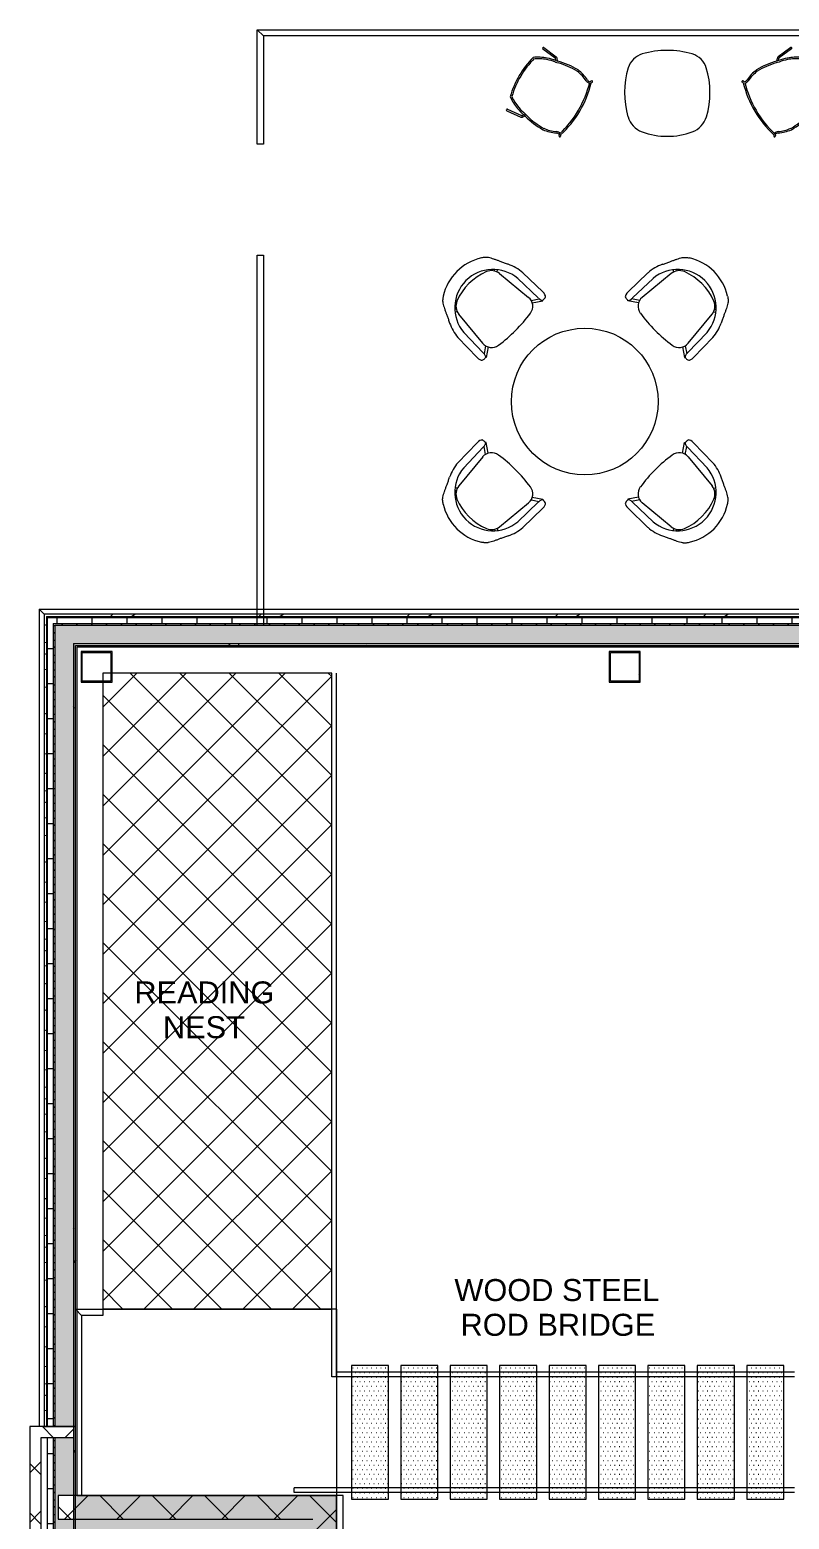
# Model space of a CAD drawing. Header units: inches. Extents: x -445 to 366, y -514 to 778.
# Drawn here: x -394.1 to -148.2, y 296 to 778.2 of the extents above; entities that cross this region are included whole.
import ezdxf

# ---------------------------------------------------------------- set-up
doc = ezdxf.new("R2010")
doc.units = ezdxf.units.IN
doc.header["$MEASUREMENT"] = 0
for name, color, linetype, lineweight in [('A-DETL', 90, 'Continuous', 9), ('A-DETL-GENF', 92, 'Continuous', 9), ('A-FLOR', 192, 'Continuous', 9), ('A-FLOR-HRAL', 11, 'Continuous', 9), ('A-WALL', 113, 'Continuous', 9), ('A-WALL-PATT', 111, 'Continuous', 13), ('G-ANNO-TEXT', 231, 'Continuous', 9), ('I-FURN', 30, 'Continuous', 13), ('I-WALL', 2, 'Continuous', 9), ('S-COLS', 52, 'Continuous', 9)]:
    doc.layers.add(name, color=color, linetype=linetype, lineweight=lineweight)
doc.styles.add('Arial', font='arial.ttf', dxfattribs={"height": 7.125})
pattern_1 = [(45, (0, 0), (-8.48528, 8.48528), []), (135, (0, 0), (-8.48528, -8.48528), [])]
pattern_2 = [(0, (0, 0), (30.72, 7.68), [1.267, -21.773, 1.267, -21.773, -122.88]), (0, (0, 0), (30.72, 7.68), [-46.08, 1.267, -44.813, 1.267, -21.773, -53.76]), (0, (0, 0), (30.72, 7.68), [-115.2, 1.267, -14.093, 1.267, -37.133]), (120, (11.52, 3.84), (-22.011075, 22.7643), [1.267, -21.773, 1.267, -21.773, -122.88]), (120, (11.52, 3.84), (-22.011075, 22.7643), [-46.08, 1.267, -44.813, 1.267, -21.773, -53.76]), (120, (11.52, 3.84), (-22.011075, 22.7643), [-115.2, 1.267, -14.093, 1.267, -37.133]), (240, (15.36, 19.2), (-8.708925, -30.4443), [1.267, -21.773, 1.267, -21.773, -122.88]), (240, (15.36, 19.2), (-8.708925, -30.4443), [-46.08, 1.267, -44.813, 1.267, -21.773, -53.76]), (240, (15.36, 19.2), (-8.708925, -30.4443), [-115.2, 1.267, -14.093, 1.267, -37.133])]
pattern_3 = [(45, (0, 0), (-8.01223, 8.01223), []), (135, (0, 0), (-8.01223, -8.01223), [])]
pattern_4 = [(0, (0, 0), (0, 11.331), []), (90, (0, 0), (-11.331, 7e-16), [])]
pattern_5 = [(0, (0, 0), (0, 4.798), []), (315, (0, 0), (4.798427, 0), [6.786, -6.786]), (45, (0, 0), (4.798427, 0), [6.786, -6.786])]
pattern_6 = [(355.236, (0, 8.16), (-527.999373, 48.00309), [5.78, -572.217]), (11.31, (5.76, 7.68), (191.9998, 48.00063), [7.343, -237.41]), (45, (12.96, 9.12), (0, 47.9998), [5.431, -62.452]), (46.848, (16.8, 12.96), (671.995349, 720.0054016), [10.527, -1042.195]), (12.995, (24, 20.64), (-431.999892, -96.002758), [6.404, -633.996]), (0, (30.24, 22.08), (48, 48), [12, -36]), (350.538, (42.24, 22.08), (-240.0006, 47.99855), [5.839, -286.133]), (354.289, (0, 21.12), (-431.999433, 48.002866), [4.824, -477.57]), (0, (4.8, 20.64), (48, 48), [7.2, -40.8]), (28.301, (12, 20.64), (527.998327, 288.002045), [7.087, -701.624]), (52.125, (18.24, 24), (-192.000085, -239.999768), [10.946, -536.339]), (39.289, (24.96, 32.64), (288.00205, 239.997892), [6.822, -675.386]), (6.34, (30.24, 36.96), (384.00006, 47.998992), [8.693, -425.965]), (348.111, (38.88, 37.92), (-671.999201, 144.003895), [9.32, -922.671]), (353.29, (0, 36), (431.999403, -48.001368), [8.216, -813.411]), (3.367, (8.16, 35.04), (767.999153, 48.00755), [8.174, -809.237]), (33.69, (16.32, 35.52), (-95.9998, -47.99948), [8.653, -164.413]), (47.49, (23.52, 40.32), (479.995457, 528.003851), [7.814, -773.57]), (14.931, (28.8, 46.08), (528.000582, 143.996081), [7.452, -737.709]), (0, (36, 48), (48, 48), [5.76, -42.24]), (347.005, (41.76, 48), (431.999892, -96.002758), [6.404, -633.996]), (0, (14.88, 0), (48, 48), [0.127, -47.873]), (223.152, (21.6, 7.2), (720.0054016, 671.995349), [10.527, -1042.195]), (206.565, (13.92, 48), (-48.0004, -47.99984), [4.293, -103.038]), (188.13, (10.08, 46.08), (-288.000435, -47.99931), [6.788, -332.623]), (156.801, (3.36, 45.12), (-239.999374, 96.001424), [3.656, -361.902]), (26.565, (21.6, 7.2), (48.0004, 47.99984), [5.367, -101.965]), (6.71, (26.4, 9.6), (-431.999403, -48.001368), [8.216, -813.411]), (349.875, (34.56, 10.56), (815.9994894, -144.004316), [13.653, -1351.608]), (349.695, (0, 2.88), (287.999792, -48.001012), [5.367, -531.29]), (15.524, (5.28, 1.92), (-528.000011, -143.999298), [8.967, -887.747]), (42.879, (13.92, 4.32), (-623.9987555, -576.0013875), [9.17, -907.868]), (34.695, (20.64, 10.56), (480.000939, 335.999), [7.589, -751.357]), (9.462, (26.88, 14.88), (240.0006, 47.99855), [8.759, -283.213]), (353.418, (35.52, 16.32), (-816.000297, 96.0008476), [12.563, -1243.717]), (351.87, (0, 14.88), (-288.000435, 47.99931), [6.788, -332.623]), (11.31, (6.72, 13.92), (191.9998, 48.00063), [7.343, -237.41]), (42.51, (13.92, 15.36), (-528.003851, -479.995457), [7.814, -773.57]), (45, (19.68, 20.64), (0, 47.9998), [8.825, -59.058]), (17.354, (25.92, 26.88), (-623.99966, -192.000061), [8.046, -796.58]), (356.633, (33.6, 29.28), (-767.999153, 48.00755), [8.174, -809.237]), (342.897, (41.76, 28.8), (479.999036, -144.002215), [6.529, -646.342]), (351.254, (0, 26.88), (336.00044, -47.999472), [6.313, -625.028]), (14.931, (6.24, 25.92), (528.000582, 143.996081), [7.452, -737.709]), (32.005, (13.44, 27.84), (-240.000595, -143.998153), [9.057, -443.774]), (49.899, (21.12, 32.64), (-528.000527, -623.9992104), [11.923, -1180.373]), (15.945, (28.8, 41.76), (-192.000043, -47.99891), [6.989, -342.456]), (353.991, (35.52, 43.68), (480.00047, -48.000436), [9.17, -907.868]), (336.801, (44.64, 42.72), (239.999374, -96.001424), [3.656, -361.902]), (350.538, (0, 41.28), (-240.0006, 47.99855), [5.839, -286.133]), (10.008, (5.76, 40.32), (527.999781, 96.000595), [8.286, -820.322]), (37.405, (13.92, 41.76), (624.002653, 479.995995), [10.272, -1016.972]), (29.055, (22.08, 0), (335.998506, 192.002032), [4.942, -489.248]), (10.784, (26.4, 2.4), (-768.000524, -143.996316), [10.261, -1015.861]), (352.875, (36.48, 4.32), (-335.99994, 48.00023), [11.61, -375.379])]
pattern_7 = [(0, (0, 0), (0.75, 1.5), [0.127, -1.373])]

# ---------------------------------------------------------------- blocks, each defined once
blk = doc.blocks.new('HSS-Hollow Structural Section-Column - HSS10X10X3_8-1292710-Test Fit - Mezzanine Plan')
at = {"layer": 'S-COLS'}
h = blk.add_hatch(dxfattribs=at)
h.set_pattern_fill('FP_9', color=256, style=0, pattern_type=2)
h.set_pattern_definition([(135, (571.956, 372.487), (-9.50352, -9.50352), []), (135, (557.556, 372.487), (-9.50352, -9.50352), [])])
h.paths.add_polyline_path([(5, 2), (4.65, 2), (4.65, -4.65), (-4.65, -4.65), (-4.65, 4.65), (2.04, 4.65), (2.04, 5), (-5, 5), (-5, -5), (5, -5), (5, -0.51)], flags=0)
for p, q in [((2.04, 5), (-5, 5)), ((-5, 5), (-5, -5)), ((5, 5), (2.04, 5)), ((5, 2), (5, 5)), ((-4.65, -4.65), (-4.65, 4.65)), ((-4.65, 4.65), (2.04, 4.65)), ((2.04, 4.65), (4.65, 4.65)), ((4.65, 4.65), (4.65, 2)), ((4.65, 2), (4.65, -4.65)), ((5, -5), (5, 2)), ((4.65, -4.65), (-4.65, -4.65)), ((-5, -5), (5, -5))]:
    blk.add_line(p, q, dxfattribs=at)
blk = doc.blocks.new('HSS-Hollow Structural Section-Column - HSS10X10X3_8-V16-Test Fit - Mezzanine Plan')
at = {"layer": 'S-COLS'}
h = blk.add_hatch(dxfattribs=at)
h.set_pattern_fill('FP_23', color=256, style=0, pattern_type=2)
h.set_pattern_definition([(135, (571.956, 201.487), (-9.50352, -9.50352), []), (135, (557.556, 201.487), (-9.50352, -9.50352), [])])
h.paths.add_polyline_path([(5, 5), (-5, 5), (-5, -5), (5, -5), (5, 4.651)], flags=0)
h.paths.add_polyline_path([(4.651, -4.651), (-4.651, -4.651), (-4.651, 4.651), (4.651, 4.651)], flags=0)
for p, q in [((5, 5), (-5, 5)), ((-5, 5), (-5, -5)), ((5, -5), (5, 5)), ((-4.651, -4.651), (-4.651, 4.651)), ((-4.651, 4.651), (4.651, 4.651)), ((4.651, 4.651), (4.651, -4.651)), ((4.651, -4.651), (-4.651, -4.651)), ((-5, -5), (5, -5))]:
    blk.add_line(p, q, dxfattribs=at)
blk = doc.blocks.new('Hecht_PAD_AA-Arch_detached_rvt-1-Test Fit - Mezzanine Plan')
at = {"layer": 'A-WALL-PATT'}
h = blk.add_hatch(dxfattribs=at)
h.set_pattern_fill('FP_30', color=256, style=0, pattern_type=2)
h.set_pattern_definition(pattern_6)
h.paths.add_polyline_path([(-389.49, 325.96), (-388.74, 325.96), (-388.74, 588.96), (-389.49, 588.96), (-389.49, 520.23)], flags=0)
h = blk.add_hatch(dxfattribs=at)
h.set_pattern_fill('FP_30', color=256, style=0, pattern_type=2)
h.set_pattern_definition(pattern_6)
h.paths.add_polyline_path([(-373, 588.21), (-138.49, 588.21), (-138.49, 588.96), (-388.74, 588.96), (-388.74, 588.21), (-379.36, 588.21)], flags=0)
h = blk.add_hatch(dxfattribs=at)
h.set_pattern_fill('FP_2', color=256, style=0, pattern_type=2)
h.set_pattern_definition(pattern_4)
h.paths.add_polyline_path([(-388.11, 325.96), (-386.49, 325.96), (-386.49, 587.96), (-388.49, 587.96), (-388.49, 325.96)], flags=0)
h = blk.add_hatch(dxfattribs=at)
h.set_pattern_fill('FP_2', color=256, style=0, pattern_type=2)
h.set_pattern_definition(pattern_4)
h.paths.add_polyline_path([(-154.94, 585.96), (-138.49, 585.96), (-138.49, 587.96), (-386.49, 587.96), (-386.49, 585.96), (-191.29, 585.96)], flags=0)
h = blk.add_hatch(dxfattribs=at)
h.set_pattern_fill('FP_3', color=256, style=0, pattern_type=2)
h.set_pattern_definition(pattern_5)
h.paths.add_polyline_path([(-386.49, 325.96), (-385.99, 325.96), (-385.99, 585.96), (-386.49, 585.96), (-386.49, 520.23)], flags=0)
h = blk.add_hatch(dxfattribs=at)
h.set_pattern_fill('FP_3', color=256, style=0, pattern_type=2)
h.set_pattern_definition(pattern_5)
h.paths.add_polyline_path([(-379.36, 585.46), (-138.49, 585.46), (-138.49, 585.96), (-385.99, 585.96), (-385.99, 585.46), (-379.99, 585.46)], flags=0)
for points in [[(-385.99, 325.96), (-379.99, 325.96), (-379.99, 585.46), (-385.99, 585.46), (-385.99, 520.23)], [(-263.97, 579.46), (-138.49, 579.46), (-138.49, 585.46), (-379.99, 585.46), (-379.99, 579.46), (-300.31, 579.46)]]:
    blk.add_hatch(color=256, dxfattribs=at).paths.add_polyline_path(points, flags=0)
h = blk.add_hatch(dxfattribs=at)
h.set_pattern_fill('FP_1', color=256, style=0, pattern_type=2)
h.set_pattern_definition(pattern_2)
h.paths.add_polyline_path([(-379.99, 325.96), (-379.36, 325.96), (-379.36, 579.46), (-379.99, 579.46), (-379.99, 520.23)], flags=0)
h = blk.add_hatch(dxfattribs=at)
h.set_pattern_fill('FP_1', color=256, style=0, pattern_type=2)
h.set_pattern_definition(pattern_2)
h.paths.add_polyline_path([(-379.36, 578.83), (-138.49, 578.83), (-138.49, 579.46), (-379.36, 579.46)], flags=0)
h = blk.add_hatch(dxfattribs=at)
h.set_pattern_fill('FP_4', color=256, style=0, pattern_type=2)
h.set_pattern_definition(pattern_3)
h.paths.add_polyline_path([(-394.11, -93.92), (-390.49, -93.92), (-390.49, -1.67), (-394.11, -1.67), (-394.11, -15.07)], flags=0)
h.paths.add_polyline_path([(-391.17, 257.58), (-390.49, 257.58), (-390.49, 322.33), (-379.99, 322.33), (-379.99, 325.96), (-394.11, 325.96), (-394.11, 257.58)], flags=0)
h = blk.add_hatch(dxfattribs=at)
h.set_pattern_fill('FP_1', color=256, style=0, pattern_type=2)
h.set_pattern_definition(pattern_2)
h.paths.add_polyline_path([(-379.99, -93.92), (-379.36, -93.92), (-379.36, -12.79), (-379.99, -12.79), (-379.99, -30.04)], flags=0)
h.paths.add_polyline_path([(-379.36, 268.71), (-379.36, 295.96), (-379.99, 295.96), (-379.99, 268.71)], flags=0)
h.paths.add_polyline_path([(-379.99, 303.58), (-379.36, 303.58), (-379.36, 325.96), (-379.99, 325.96), (-379.99, 306.11)], flags=0)
h = blk.add_hatch(dxfattribs=at)
h.set_pattern_fill('FP_2', color=256, style=0, pattern_type=2)
h.set_pattern_definition(pattern_4)
h.paths.add_polyline_path([(-388.49, -93.92), (-386.49, -93.92), (-386.53, -5.67), (-388.49, -5.67), (-388.49, -15.07)], flags=0)
h.paths.add_polyline_path([(-386.49, 261.58), (-386.49, 322.33), (-388.49, 322.33), (-388.49, 261.58), (-387.86, 261.58)], flags=0)
h = blk.add_hatch(dxfattribs=at)
h.set_pattern_fill('FP_3', color=256, style=0, pattern_type=2)
h.set_pattern_definition(pattern_5)
h.paths.add_polyline_path([(-386.49, -93.92), (-385.99, -93.92), (-385.99, -6.17), (-386.49, -6.17), (-386.49, -15.07)], flags=0)
h.paths.add_polyline_path([(-385.99, 262.08), (-385.99, 322.33), (-386.49, 322.33), (-386.49, 262.08)], flags=0)
h = blk.add_hatch(color=256, dxfattribs=at)
h.paths.add_polyline_path([(-385.99, -93.92), (-379.99, -93.92), (-379.99, -12.17), (-385.99, -12.17), (-385.99, -15.07)], flags=0)
h.paths.add_polyline_path([(-385.98, 268.08), (-379.99, 268.08), (-379.99, 295.96), (-384.92, 295.96), (-384.92, 303.58), (-379.99, 303.58), (-379.99, 322.33), (-385.99, 322.33), (-385.99, 268.08)], flags=0)
h = blk.add_hatch(dxfattribs=at)
h.set_pattern_fill('FP_19', color=256, style=0, pattern_type=2)
h.set_pattern_definition(pattern_1)
h.paths.add_polyline_path([(-373, 295.96), (-302.49, 295.96), (-302.49, 303.58), (-384.92, 303.58), (-384.92, 295.96), (-376.69, 295.96)], flags=0)
h = blk.add_hatch(dxfattribs=at)
h.set_pattern_fill('FP_19', color=256, style=0, pattern_type=2)
h.set_pattern_definition(pattern_1)
h.paths.add_polyline_path([(-300.31, 169.96), (-294.86, 169.96), (-294.86, 303.58), (-302.49, 303.58), (-302.49, 169.96)], flags=0)
at = {"layer": 'A-WALL'}
for p, q in [((-391.11, 590.58), (-389.49, 588.96)), ((-389.49, 588.96), (-391.11, 590.58)), ((-391.11, 590.58), (-391.11, 325.96)), ((-391.11, 590.58), (-138.49, 590.58)), ((-388.74, 588.96), (-389.49, 588.96)), ((-389.49, 588.96), (-389.49, 325.96)), ((-379.36, 588.96), (-388.74, 588.96)), ((-138.49, 588.96), (-379.36, 588.96)), ((-388.74, 588.21), (-388.74, 325.96)), ((-388.74, 588.21), (-388.49, 588.21)), ((-388.49, 588.21), (-379.36, 588.21)), ((-388.49, 587.96), (-388.49, 325.96)), ((-388.49, 587.96), (-386.49, 587.96)), ((-386.49, 587.96), (-379.36, 587.96)), ((-386.49, 585.96), (-386.49, 325.96)), ((-386.49, 585.96), (-385.99, 585.96)), ((-385.99, 585.96), (-379.36, 585.96)), ((-385.99, 585.46), (-385.99, 325.96)), ((-385.99, 585.46), (-379.99, 585.46)), ((-379.99, 585.46), (-379.36, 585.46)), ((-379.36, 588.21), (-138.49, 588.21)), ((-379.36, 587.96), (-138.49, 587.96)), ((-379.36, 585.96), (-138.49, 585.96)), ((-379.36, 585.46), (-138.49, 585.46)), ((-379.99, 579.46), (-379.99, 325.96)), ((-379.99, 579.46), (-379.36, 579.46)), ((-379.36, 579.46), (-138.49, 579.46)), ((-379.36, 325.96), (-379.36, 578.83)), ((-379.36, 578.83), (-138.49, 578.83)), ((-390.49, 325.96), (-394.11, 325.96)), ((-394.11, 325.96), (-394.11, 268.71)), ((-379.99, 325.96), (-390.49, 325.96)), ((-389.49, 325.96), (-379.36, 325.96)), ((-379.36, 325.96), (-379.99, 325.96)), ((-379.99, 325.96), (-379.99, 322.33)), ((-379.99, 325.96), (-379.99, 322.33)), ((-379.36, 268.71), (-379.36, 325.96)), ((-379.99, 322.33), (-390.49, 322.33)), ((-390.49, 322.33), (-390.49, 268.71)), ((-388.49, 322.33), (-388.49, 268.71)), ((-386.49, 322.33), (-386.49, 268.71)), ((-385.99, 322.33), (-385.99, 268.71)), ((-379.99, 322.33), (-379.99, 268.71))]:
    blk.add_line(p, q, dxfattribs=at)
at = {"layer": 'I-WALL'}
for p, q in [((-302.49, 303.58), (-384.92, 303.58)), ((-384.92, 303.58), (-384.92, 295.96)), ((-294.86, 303.58), (-302.49, 303.58)), ((-294.86, 169.96), (-294.86, 303.58)), ((-384.92, 295.96), (-302.49, 295.96))]:
    blk.add_line(p, q, dxfattribs=at)
at = {"rotation": 270.0000000000001}
for name, p in [('HSS-Hollow Structural Section-Column - HSS10X10X3_8-1292710-Test Fit - Mezzanine Plan', (-372.49, 571.96)), ('HSS-Hollow Structural Section-Column - HSS10X10X3_8-V16-Test Fit - Mezzanine Plan', (-201.49, 571.96))]:
    blk.add_blockref(name, p, dxfattribs=at)
blk = doc.blocks.new('Railing - Railing-2617707-Test Fit - Mezzanine Plan')
at = {"layer": 'A-FLOR-HRAL'}
for p, q in [((-320.49, 705.21), (-318.49, 705.21)), ((-320.49, 585.46), (-320.49, 705.21)), ((-318.49, 705.21), (-318.49, 585.46))]:
    blk.add_line(p, q, dxfattribs=at)
blk = doc.blocks.new('Railing - Railing-2618490-Test Fit - Mezzanine Plan')
at = {"layer": 'A-FLOR-HRAL'}
for p, q in [((-320.49, 741.21), (-320.49, 778.21)), ((-318.49, 776.21), (-320.49, 778.21)), ((-320.49, 778.21), (187.51, 778.21)), ((-318.49, 776.21), (-318.49, 741.21)), ((185.51, 776.21), (-318.49, 776.21)), ((-318.49, 741.21), (-320.49, 741.21))]:
    blk.add_line(p, q, dxfattribs=at)
blk = doc.blocks.new('Steelcase Coalesse - Emu Lyze - Table - Medium-2561855-Test Fit - Mezzanine Plan')
at = {"layer": 'I-FURN'}
for centre, radius, start, end in [((-5.55, 19.39), 7.45, 110.1876, 163.5919), ((0, 4.29), 23.54, 69.8124, 110.1876), ((5.55, 19.39), 7.45, 16.4081, 69.8124), ((13.82, 13.69), 27.65, 163.5919, 196.8598), ((-13.82, 13.69), 27.65, 343.1402, 16.4081), ((-6.2, 7.62), 6.73, 196.8598, 253.598), ((6.2, 7.62), 6.73, 286.402, 343.1402), ((0, 28.67), 28.67, 253.598, 286.402)]:
    blk.add_arc(centre, radius, start, end, dxfattribs=at)
blk = doc.blocks.new('Steelcase Coalesse - Emu Heaven - Seating - Chair - Chair-2492027-Test Fit - Mezzanine Plan')
at = {"layer": 'I-FURN'}
for p, q in [((2.28, 15.9), (2.81, 10.9)), ((2.78, 15.95), (3.3, 11)), ((25.49, 15.95), (24.97, 11)), ((25.98, 15.9), (25.46, 10.9)), ((3.8, 9.85), (3.05, 10.46)), ((3.93, 10.37), (3.42, 10.79)), ((3.93, 10.37), (3.8, 9.85)), ((4.41, 10.25), (4.19, 9.39)), ((23.85, 10.27), (24.07, 9.39)), ((24.34, 10.37), (24.85, 10.79)), ((24.34, 10.37), (24.47, 9.85)), ((24.47, 9.85), (25.22, 10.46)), ((4.24, -2.65), (3.79, -2.83)), ((4.36, -3.12), (3.97, -3.28)), ((23.91, -3.12), (24.29, -3.28)), ((24.03, -2.65), (24.48, -2.83))]:
    blk.add_line(p, q, dxfattribs=at)
for centre, radius, start, end in [((2.53, 15.93), 0.25, 6, 186), ((19.19, 8.07), 15.42, 143.6082, 160.3918), ((19.19, 8.07), 14.92, 144.2852, 160.3918), ((14.13, -10.84), 29.01, 75.3096, 104.6904), ((14.13, -10.84), 28.51, 75.3096, 104.3334), ((9.08, 8.07), 14.92, 19.6082, 36.3918), ((9.08, 8.07), 15.42, 19.6082, 36.3918), ((25.74, 15.93), 0.25, 354, 174), ((3.47, 10.97), 0.663, 186, 231), ((28.86, 3.12), 25.95, 164.9692, 181.0308), ((3.62, 11.04), 0.324, 186, 231), ((19.89, 7.82), 16.16, 160.3918, 170.9163), ((19.89, 7.82), 15.66, 160.3918, 170.9163), ((8.37, 7.82), 15.66, 9.0018, 19.6082), ((8.37, 7.82), 16.16, 9.0837, 19.6082), ((-0.59, 3.12), 25.95, 358.9692, 15.0308), ((24.64, 11.04), 0.324, 309, 354), ((24.8, 10.97), 0.663, 309, 354), ((28.86, 3.12), 25.45, 165.748, 180.9733), ((-0.59, 3.12), 25.45, 359.0267, 14.252), ((16.61, 4.3), 13.79, 186.848, 205.183), ((16.61, 4.3), 13.29, 186.957, 205.183), ((11.65, 4.3), 13.29, 334.817, 353.043), ((11.65, 4.3), 13.79, 334.817, 353.152), ((3.88, -3.06), 0.242, 112.7886, 292.7886), ((2.66, -2.26), 1.62, 346.2221, 25.183), ((14.14, 29.25), 33.81, 253.1869, 286.7885), ((14.14, 29.25), 33.31, 253.1869, 286.7885), ((2.66, -2.26), 2.12, 346.2221, 25.183), ((25.6, -2.26), 2.12, 154.817, 193.7779), ((25.6, -2.26), 1.62, 154.817, 193.7779), ((24.38, -3.06), 0.242, 247.2114, 67.2114)]:
    blk.add_arc(centre, radius, start, end, dxfattribs=at)
blk = doc.blocks.new('Steelcase Coalesse - Emu Heaven - Seating - Chair - Chair-2494772-Test Fit - Mezzanine Plan')
at = {"layer": 'I-FURN'}
for p, q in [((4.24, 2.65), (3.79, 2.83)), ((4.36, 3.12), (3.97, 3.28)), ((23.91, 3.12), (24.29, 3.28)), ((24.03, 2.65), (24.48, 2.83)), ((4.41, -10.25), (4.19, -9.39)), ((23.85, -10.27), (24.07, -9.39)), ((2.28, -15.9), (2.81, -10.9)), ((2.78, -15.95), (3.3, -11)), ((3.8, -9.85), (3.05, -10.46)), ((3.93, -10.37), (3.42, -10.79)), ((3.93, -10.37), (3.8, -9.85)), ((24.34, -10.37), (24.47, -9.85)), ((24.34, -10.37), (24.85, -10.79)), ((24.47, -9.85), (25.22, -10.46)), ((25.49, -15.95), (24.97, -11)), ((25.98, -15.9), (25.46, -10.9))]:
    blk.add_line(p, q, dxfattribs=at)
for centre, radius, start, end in [((16.61, -4.3), 13.79, 154.817, 173.152), ((16.61, -4.3), 13.29, 154.817, 173.043), ((3.88, 3.06), 0.242, 67.2114, 247.2114), ((2.66, 2.26), 1.62, 334.817, 13.7779), ((14.14, -29.25), 33.81, 73.2115, 106.8131), ((14.14, -29.25), 33.31, 73.2115, 106.8131), ((2.66, 2.26), 2.12, 334.817, 13.7779), ((25.6, 2.26), 2.12, 166.2221, 205.183), ((11.65, -4.3), 13.29, 6.957, 25.183), ((25.6, 2.26), 1.62, 166.2221, 205.183), ((11.65, -4.3), 13.79, 6.848, 25.183), ((24.38, 3.06), 0.242, 292.7886, 112.7886), ((28.86, -3.12), 25.95, 178.9692, 195.0308), ((28.86, -3.12), 25.45, 179.0267, 194.252), ((-0.59, -3.12), 25.45, 345.748, 0.9733), ((-0.59, -3.12), 25.95, 344.9692, 1.0308), ((3.47, -10.97), 0.663, 129, 174), ((3.62, -11.04), 0.324, 129, 174), ((19.89, -7.82), 16.16, 189.0837, 199.6082), ((19.89, -7.82), 15.66, 189.0837, 199.6082), ((19.19, -8.07), 15.42, 199.6082, 216.3918), ((19.19, -8.07), 14.92, 199.6082, 215.7148), ((9.08, -8.07), 14.92, 323.6082, 340.3918), ((9.08, -8.07), 15.42, 323.6082, 340.3918), ((8.37, -7.82), 15.66, 340.3918, 350.9982), ((8.37, -7.82), 16.16, 340.3918, 350.9163), ((24.64, -11.04), 0.324, 6, 51), ((24.8, -10.97), 0.663, 6, 51), ((2.53, -15.93), 0.25, 174, 354), ((14.13, 10.84), 29.01, 255.3096, 284.6904), ((14.13, 10.84), 28.51, 255.6666, 284.6904), ((25.74, -15.93), 0.25, 186, 6)]:
    blk.add_arc(centre, radius, start, end, dxfattribs=at)
blk = doc.blocks.new('Steelcase Coalesse - Emu Lyze - Lounge Chair - Lounge Chair-2487484-Test Fit - Mezzanine Plan')
at = {"layer": 'I-FURN'}
for p, q in [((-8.75, 4.67), (-9.15, 4.96)), ((8.74, 4.68), (9.15, 4.93)), ((-10.5, -9.18), (-9.33, 2.93)), ((-9.13, 3.83), (-9.74, 4.27)), ((9.13, 3.84), (9.74, 4.28)), ((9.33, 2.93), (10.5, -9.18)), ((-14.84, -2.21), (-15, -11.18)), ((-12.36, -2.37), (-12.59, -11.51)), ((12.59, -11.51), (12.36, -2.37)), ((15, -11.18), (14.84, -2.21)), ((-12.97, -13.26), (-13.11, -13.11)), ((-10.08, -11.31), (-12.97, -13.26)), ((-10.41, -10.45), (-12.6, -11.93)), ((10.08, -11.31), (12.97, -13.26)), ((10.41, -10.45), (12.6, -11.93)), ((12.97, -13.26), (13.11, -13.11)), ((13.11, -13.11), (13.28, -13.11))]:
    blk.add_line(p, q, dxfattribs=at)
for centre, radius, start, end in [((0, -3.12), 16.3, 57.6082, 122.3918), ((-5.25, 2.53), 4.1, 111.5408, 174.4609), ((0, -10.76), 18.39, 68.4592, 111.5408), ((5.25, 2.53), 4.1, 5.5391, 68.4592), ((-6.77, -9.54), 3.75, 174.4609, 261.701), ((6.77, -9.54), 3.75, 278.299, 5.5391), ((-13.57, -11.03), 2.11, 243.115, 271.9057), ((-13.42, -11.17), 1.97, 267.6211, 280.5967), ((0, 36.85), 50.63, 261.701, 278.299)]:
    blk.add_arc(centre, radius, start, end, dxfattribs=at)
for centre, major_axis, ratio, start_param, end_param in [((0, -3.39), (12.4, 0), 0.997451, 0.082108, 3.059485), ((0.04, -3.39), (14.93, 0), 0.99863, 2.696731, 3.062117), ((-0.04, -3.39), (14.93, 0), 0.99863, 0.079475, 0.444862), ((-14.43, -11.15), (0, 1.78), 0.325568, 1.586809, 2.978005), ((-13.1, -11.53), (0, 1.58), 0.325568, 3.166307, 4.725892), ((13.1, -11.53), (0, 1.58), 0.325568, 1.60277, 3.171642), ((13.58, 5.26), (0, 18.4), 0.325568, 3.09155, 3.298572), ((14.43, -11.15), (0, 1.78), 0.325568, 3.298572, 4.696377)]:
    blk.add_ellipse(centre, major_axis=major_axis, ratio=ratio, start_param=start_param, end_param=end_param, dxfattribs=at)
for points, knots in [([(-8.73, 10.64), (-8.91, 10.54), (-9.16, 10.36), (-9.45, 10.14), (-9.6, 10.01), (-9.7, 9.93), (-9.77, 9.87), (-9.84, 9.8), (-9.93, 9.71), (-10.03, 9.61), (-10.13, 9.51), (-10.21, 9.4), (-10.32, 9.27), (-10.39, 9.17), (-10.43, 9.1)], [0, 0, 0, 0, 0.25, 0.375, 0.4375, 0.5, 0.53125, 0.5625, 0.625, 0.6875, 0.75, 0.8125, 0.875, 1, 1, 1, 1]), ([(10.43, 9.1), (10.39, 9.17), (10.32, 9.27), (10.21, 9.4), (10.13, 9.51), (10.03, 9.61), (9.93, 9.71), (9.82, 9.82), (9.71, 9.92), (9.6, 10.01), (9.45, 10.14), (9.16, 10.36), (8.91, 10.54), (8.73, 10.64)], [0, 0, 0, 0, 0.125, 0.1875, 0.25, 0.3125, 0.375, 0.4375, 0.5, 0.5625, 0.625, 0.75, 1, 1, 1, 1])]:
    blk.add_open_spline(points, degree=3, knots=knots, dxfattribs=at)
for points in [[(-12.14, 5.74), (-12.21, 5.58), (-12.36, 5.24), (-12.61, 4.71), (-12.88, 4.16), (-13.16, 3.59), (-13.34, 3.21), (-13.44, 3.02)], [(-10.43, 9.1), (-10.58, 8.85), (-10.88, 8.33), (-11.32, 7.51), (-11.74, 6.65), (-12.01, 6.05), (-12.14, 5.74)], [(12.14, 5.74), (12.01, 6.05), (11.74, 6.65), (11.32, 7.51), (10.88, 8.33), (10.58, 8.85), (10.43, 9.1)], [(13.44, 3.02), (13.34, 3.21), (13.16, 3.59), (12.88, 4.16), (12.61, 4.71), (12.36, 5.24), (12.21, 5.58), (12.14, 5.74)]]:
    blk.add_open_spline(points, degree=3, dxfattribs=at)
blk = doc.blocks.new('Steelcase Coalesse - Emu Lyze - Lounge Chair - Lounge Chair-2489004-Test Fit - Mezzanine Plan')
at = {"layer": 'I-FURN'}
for p, q in [((-14.84, 2.21), (-15, 11.18)), ((-12.97, 13.26), (-13.11, 13.11)), ((-10.08, 11.31), (-12.97, 13.26)), ((-10.41, 10.45), (-12.6, 11.93)), ((-12.36, 2.37), (-12.59, 11.51)), ((10.08, 11.31), (12.97, 13.26)), ((10.41, 10.45), (12.6, 11.93)), ((12.59, 11.51), (12.36, 2.37)), ((12.97, 13.26), (13.11, 13.11)), ((13.11, 13.11), (13.28, 13.11)), ((15, 11.18), (14.84, 2.21)), ((-10.5, 9.18), (-9.33, -2.93)), ((9.33, -2.93), (10.5, 9.18)), ((-9.13, -3.83), (-9.74, -4.27)), ((-8.75, -4.67), (-9.15, -4.96)), ((8.74, -4.68), (9.15, -4.93)), ((9.13, -3.84), (9.74, -4.28))]:
    blk.add_line(p, q, dxfattribs=at)
for centre, radius, start, end in [((-13.57, 11.03), 2.11, 88.0943, 116.885), ((-13.42, 11.17), 1.97, 79.4033, 92.3789), ((-6.77, 9.54), 3.75, 98.299, 185.5391), ((0, -36.85), 50.63, 81.701, 98.299), ((6.77, 9.54), 3.75, 354.4609, 81.701), ((-5.25, -2.53), 4.1, 185.5391, 248.4592), ((5.25, -2.53), 4.1, 291.5408, 354.4609), ((0, 10.76), 18.39, 248.4592, 291.5408), ((0, 3.12), 16.3, 237.6082, 302.3918)]:
    blk.add_arc(centre, radius, start, end, dxfattribs=at)
for centre, major_axis, ratio, start_param, end_param in [((-14.43, 11.15), (0, 1.78), 0.325568, 0.163588, 1.554784), ((-13.1, 11.53), (0, 1.58), 0.325568, 4.698886, 6.258471), ((13.1, 11.53), (0, 1.58), 0.325568, 6.253135, 7.822008), ((13.58, -5.26), (0, 18.4), 0.325568, 6.126206, 6.333228), ((14.43, 11.15), (0, 1.78), 0.325568, 4.728401, 6.126206), ((0.04, 3.39), (14.93, 0), 0.99863, 3.221068, 3.586455), ((0, 3.39), (12.4, 0), 0.997451, 3.2237, 6.201078), ((-0.04, 3.39), (14.93, 0), 0.99863, 5.838323, 6.20371)]:
    blk.add_ellipse(centre, major_axis=major_axis, ratio=ratio, start_param=start_param, end_param=end_param, dxfattribs=at)
for points in [[(-12.14, -5.74), (-12.21, -5.58), (-12.36, -5.24), (-12.61, -4.71), (-12.88, -4.16), (-13.16, -3.59), (-13.34, -3.21), (-13.44, -3.02)], [(13.44, -3.02), (13.34, -3.21), (13.16, -3.59), (12.88, -4.16), (12.61, -4.71), (12.36, -5.24), (12.21, -5.58), (12.14, -5.74)], [(-10.43, -9.1), (-10.58, -8.85), (-10.88, -8.33), (-11.32, -7.51), (-11.74, -6.65), (-12.01, -6.05), (-12.14, -5.74)], [(12.14, -5.74), (12.01, -6.05), (11.74, -6.65), (11.32, -7.51), (10.88, -8.33), (10.58, -8.85), (10.43, -9.1)]]:
    blk.add_open_spline(points, degree=3, dxfattribs=at)
for points, knots in [([(-8.73, -10.64), (-8.91, -10.54), (-9.16, -10.36), (-9.45, -10.14), (-9.6, -10.01), (-9.7, -9.93), (-9.77, -9.87), (-9.84, -9.8), (-9.93, -9.71), (-10.03, -9.61), (-10.13, -9.51), (-10.21, -9.4), (-10.32, -9.27), (-10.39, -9.17), (-10.43, -9.1)], [0, 0, 0, 0, 0.25, 0.375, 0.4375, 0.5, 0.53125, 0.5625, 0.625, 0.6875, 0.75, 0.8125, 0.875, 1, 1, 1, 1]), ([(10.43, -9.1), (10.39, -9.17), (10.32, -9.27), (10.21, -9.4), (10.13, -9.51), (10.03, -9.61), (9.93, -9.71), (9.82, -9.82), (9.71, -9.92), (9.6, -10.01), (9.45, -10.14), (9.16, -10.36), (8.91, -10.54), (8.73, -10.64)], [0, 0, 0, 0, 0.125, 0.1875, 0.25, 0.3125, 0.375, 0.4375, 0.5, 0.5625, 0.625, 0.75, 1, 1, 1, 1])]:
    blk.add_open_spline(points, degree=3, knots=knots, dxfattribs=at)
blk = doc.blocks.new('Steelcase Coalesse - Emu Heaven - Table - Glass Top - 51Dia-2489458-Test Fit - Mezzanine Plan')
at = {"layer": 'I-FURN'}
blk.add_circle((23.8, -15.68), 23.75, dxfattribs=at)
blk = doc.blocks.new('Railing - Railing-2697321-Test Fit - Mezzanine Plan')
at = {"layer": 'A-FLOR-HRAL'}
for p, q in [((-379.36, 363.96), (-370.49, 363.96)), ((-379.36, 363.96), (-377.36, 361.96)), ((-370.49, 361.96), (-377.36, 361.96)), ((-377.36, 361.96), (-377.36, 303.58)), ((-370.49, 363.96), (-370.49, 361.96))]:
    blk.add_line(p, q, dxfattribs=at)

msp = doc.modelspace()

# ---------------------------------------------------------------- hatches: boundary and pattern name
at = {"layer": 'A-DETL-GENF'}
h = msp.add_hatch(color=256, dxfattribs=at)
h.paths.add_polyline_path([(-191.29, -481.67), (77.42, -481.67), (77.42, -473.54), (-206.49, -473.54), (-206.49, -481.67)], flags=0)
h.paths.add_polyline_path([(-282.14, -478.04), (-246.48, -478), (-246.48, -473.54), (-285.99, -473.54), (-285.99, -478.04)], flags=0)
h.paths.add_polyline_path([(-382.08, -478.04), (-357.99, -478), (-357.99, -473.54), (-385.99, -473.54), (-385.99, -324.11), (-390.49, -324.11), (-390.45, -478.04), (-386.62, -478.04)], flags=0)
h.paths.add_polyline_path([(-9.58, -467.54), (77.42, -467.54), (77.42, -466.42), (-38.24, -466.42), (-38.24, -353.92), (-42.58, -353.92), (-38.52, -357.78), (-45.86, -458.79), (-45.86, -457.54), (-183.36, -457.54), (-183.36, -456.04), (-128.99, -456.04), (-129.69, -454.54), (-183.36, -454.54), (-183.36, -415.54), (-147.87, -415.54), (-148.34, -414.54), (-92.36, -414.54), (-92.37, -404.54), (-183.36, -404.54), (-183.36, -364.54), (-84.26, -364.54), (-84.26, -363.04), (-183.36, -363.04), (-183.36, -362.87), (-248.91, -362.87), (-248.91, -456.21), (-202.33, -456.21), (-202.33, -456.04), (-202.2, -456.04), (-202.2, -456.21), (-200.37, -456.21), (-200.37, -456.69), (-202.2, -456.69), (-202.2, -457.54), (-250.24, -457.54), (-250.24, -361.54), (-45.86, -361.54), (-45.86, -353.92), (-257.86, -353.92), (-257.86, -466.42), (-285.99, -466.42), (-285.99, -467.54), (-29.7, -467.54)], flags=0)
h.paths.add_polyline_path([(-373, -467.54), (-357.99, -467.54), (-357.99, -466.42), (-378.86, -466.42), (-378.86, -324.11), (-379.99, -324.11), (-379.99, -467.54), (-376.84, -467.54)], flags=0)
h.paths.add_polyline_path([(-42.05, -462.61), (-45.86, -462.61), (-45.86, -458.79)], flags=0)
h.paths.add_polyline_path([(-127.69, -413.04), (-183.36, -413.04), (-183.36, -412.54), (-149.27, -412.54), (-149.74, -411.54), (-95, -411.52), (-94.97, -411.44), (-95.06, -411.17), (-95.36, -410.75), (-95.36, -407.54), (-183.36, -407.54), (-183.36, -406.04), (-93.86, -406.04), (-93.86, -413.04), (-123.14, -413.04)], flags=0)
h.paths.add_polyline_path([(-95.89, -408.94), (-95.89, -408.94), (-95.74, -408.94)], flags=0)
h.paths.add_polyline_path([(-378.36, 58.33), (-378.36, 124.96), (-372.67, 124.96), (-372.67, 130.96), (-378.36, 130.96), (-378.36, 245.46), (-372.67, 245.46), (-372.67, 251.46), (-378.36, 251.46), (-378.36, 262.08), (-379.99, 262.08), (-379.99, 58.33), (-378.86, 58.33)], flags=0)
h.paths.add_polyline_path([(-318.86, 58.33), (-318.86, 162.33), (-294.86, 162.33), (-294.86, 303.58), (-379.99, 303.58), (-379.99, 268.08), (-372.36, 268.08), (-372.36, 78.96), (-377.49, 78.96), (-377.49, 68.96), (-372.36, 68.96), (-372.36, 58.33), (-336.65, 58.33)], flags=0)
h.paths.add_polyline_path([(-372.36, 69.3), (-377.14, 69.3), (-377.14, 78.61), (-372.36, 78.61), (-372.36, 71.3)], flags=0)
h.paths.add_polyline_path([(-375.43, 125.25), (-378.36, 125.27), (-378.36, 130.66), (-372.97, 130.66), (-373, 125.25)], flags=0)
h.paths.add_polyline_path([(-140.49, 173.33), (-142.86, 165.71), (-148.11, 165.71), (-141.53, 172.29)], flags=0)
h.paths.add_polyline_path([(-44.49, 173.33), (-44.49, 165.71), (-140.49, 165.71), (-140.49, 173.33), (-45.92, 173.33)], flags=0)
h.paths.add_polyline_path([(-36.86, 130.46), (-36.86, 165.71), (-44.49, 173.33), (-44.49, 275.33), (-36.86, 282.96), (-140.49, 282.96), (-92.49, 279.14), (-140.49, 275.33), (-148.11, 282.96), (-148.11, 130.46), (-44.49, 130.46)], flags=0)
h.paths.add_polyline_path([(-372.97, 245.75), (-378.36, 245.77), (-378.36, 251.16), (-372.97, 251.16)], flags=0)
h.paths.add_polyline_path([(-73.14, 271.83), (-73.14, 271.83), (-71.93, 271.83)], flags=0)
h.paths.add_polyline_path([(-136.11, 578.33), (-39.24, 578.33), (-39.24, 578.83), (41.51, 578.83), (41.51, 593.58), (-138.49, 593.58), (-138.49, 578.33)], flags=0)
h.paths.add_polyline_path([(37.89, 579.46), (-134.86, 579.46), (-134.86, 585.46), (37.89, 585.46)], flags=0)
h = msp.add_hatch(dxfattribs=at)
h.set_pattern_fill('FP_4', color=256, style=0, pattern_type=2)
h.set_pattern_definition(pattern_3)
h.paths.add_polyline_path([(-370.49, 363.96), (-296.36, 363.96), (-296.36, 569.92), (-370.49, 569.92), (-370.49, 520.23)], flags=0)
h = msp.add_hatch(dxfattribs=at)
h.set_pattern_fill('FP_31', color=256, style=0, pattern_type=2)
h.set_pattern_definition(pattern_7)
h.paths.add_polyline_path([(-277.99, 302.44), (-277.99, 345.73), (-289.99, 345.73), (-289.99, 302.44)], flags=0)
h = msp.add_hatch(dxfattribs=at)
h.set_pattern_fill('FP_31', color=256, style=0, pattern_type=2)
h.set_pattern_definition(pattern_7)
h.paths.add_polyline_path([(-261.99, 302.44), (-261.99, 345.73), (-273.99, 345.73), (-273.99, 302.44)], flags=0)
h = msp.add_hatch(dxfattribs=at)
h.set_pattern_fill('FP_31', color=256, style=0, pattern_type=2)
h.set_pattern_definition(pattern_7)
h.paths.add_polyline_path([(-245.99, 302.44), (-245.99, 345.73), (-257.99, 345.73), (-257.99, 302.44)], flags=0)
h = msp.add_hatch(dxfattribs=at)
h.set_pattern_fill('FP_31', color=256, style=0, pattern_type=2)
h.set_pattern_definition(pattern_7)
h.paths.add_polyline_path([(-241.99, 302.44), (-229.99, 302.44), (-229.99, 345.73), (-241.99, 345.73), (-241.99, 303.58)], flags=0)
h = msp.add_hatch(dxfattribs=at)
h.set_pattern_fill('FP_31', color=256, style=0, pattern_type=2)
h.set_pattern_definition(pattern_7)
h.paths.add_polyline_path([(-213.99, 302.44), (-213.99, 345.73), (-225.99, 345.73), (-225.99, 302.44)], flags=0)
h = msp.add_hatch(dxfattribs=at)
h.set_pattern_fill('FP_31', color=256, style=0, pattern_type=2)
h.set_pattern_definition(pattern_7)
h.paths.add_polyline_path([(-209.99, 302.44), (-197.99, 302.44), (-197.99, 345.73), (-209.99, 345.73), (-209.99, 303.58)], flags=0)
h = msp.add_hatch(dxfattribs=at)
h.set_pattern_fill('FP_31', color=256, style=0, pattern_type=2)
h.set_pattern_definition(pattern_7)
h.paths.add_polyline_path([(-193.99, 302.44), (-181.99, 302.44), (-181.99, 345.73), (-193.99, 345.73), (-193.99, 303.58)], flags=0)
h = msp.add_hatch(dxfattribs=at)
h.set_pattern_fill('FP_31', color=256, style=0, pattern_type=2)
h.set_pattern_definition(pattern_7)
h.paths.add_polyline_path([(-177.99, 302.44), (-165.99, 302.44), (-165.99, 345.73), (-177.99, 345.73), (-177.99, 303.58)], flags=0)
h = msp.add_hatch(dxfattribs=at)
h.set_pattern_fill('FP_31', color=256, style=0, pattern_type=2)
h.set_pattern_definition(pattern_7)
h.paths.add_polyline_path([(-161.99, 302.44), (-149.99, 302.44), (-149.99, 345.73), (-161.99, 345.73), (-161.99, 303.58)], flags=0)

# ---------------------------------------------------------------- linework, layer by layer
at = {"layer": 'A-DETL'}
for p, q in [((-296.36, 569.92), (-370.49, 569.92)), ((-370.49, 569.92), (-370.49, 363.96)), ((-296.36, 363.96), (-296.36, 569.92)), ((-296.36, 342.08), (-296.36, 569.92)), ((-294.86, 342.08), (-294.86, 569.92)), ((-370.49, 363.96), (-296.36, 363.96)), ((-146.49, 343.58), (-294.86, 343.58)), ((-277.99, 345.73), (-289.99, 345.73)), ((-289.99, 345.73), (-289.99, 302.44)), ((-277.99, 302.44), (-277.99, 345.73)), ((-261.99, 345.73), (-273.99, 345.73)), ((-273.99, 345.73), (-273.99, 302.44)), ((-261.99, 302.44), (-261.99, 345.73)), ((-245.99, 345.73), (-257.99, 345.73)), ((-257.99, 345.73), (-257.99, 302.44)), ((-245.99, 302.44), (-245.99, 345.73)), ((-229.99, 345.73), (-241.99, 345.73)), ((-241.99, 345.73), (-241.99, 302.44)), ((-229.99, 302.44), (-229.99, 345.73)), ((-213.99, 345.73), (-225.99, 345.73)), ((-225.99, 345.73), (-225.99, 302.44)), ((-213.99, 302.44), (-213.99, 345.73)), ((-197.99, 345.73), (-209.99, 345.73)), ((-209.99, 345.73), (-209.99, 302.44)), ((-197.99, 302.44), (-197.99, 345.73)), ((-181.99, 345.73), (-193.99, 345.73)), ((-193.99, 345.73), (-193.99, 302.44)), ((-181.99, 302.44), (-181.99, 345.73)), ((-165.99, 345.73), (-177.99, 345.73)), ((-177.99, 345.73), (-177.99, 302.44)), ((-165.99, 302.44), (-165.99, 345.73)), ((-149.99, 345.73), (-161.99, 345.73)), ((-161.99, 345.73), (-161.99, 302.44)), ((-149.99, 302.44), (-149.99, 345.73)), ((-146.49, 342.08), (-296.36, 342.08)), ((-146.49, 306.08), (-308.49, 306.08)), ((-308.49, 304.58), (-308.49, 306.08)), ((-146.49, 304.58), (-308.49, 304.58)), ((-294.86, 303.58), (-379.99, 303.58)), ((-379.99, 303.58), (-379.99, 58.33)), ((-294.86, 162.33), (-294.86, 303.58)), ((-289.99, 302.44), (-277.99, 302.44)), ((-273.99, 302.44), (-261.99, 302.44)), ((-257.99, 302.44), (-245.99, 302.44)), ((-241.99, 302.44), (-229.99, 302.44)), ((-225.99, 302.44), (-213.99, 302.44)), ((-209.99, 302.44), (-197.99, 302.44)), ((-193.99, 302.44), (-181.99, 302.44)), ((-177.99, 302.44), (-165.99, 302.44)), ((-161.99, 302.44), (-149.99, 302.44))]:
    msp.add_line(p, q, dxfattribs=at)
at = {"layer": 'A-FLOR'}
for p, q in [((317.89, 578.33), (-378.86, 578.33)), ((-378.86, 578.33), (-378.86, 303.58)), ((-294.86, 363.96), (-370.49, 363.96)), ((-294.86, 363.96), (-294.86, 303.58)), ((-378.86, 303.58), (-294.86, 303.58))]:
    msp.add_line(p, q, dxfattribs=at)
at = {"layer": 'I-WALL'}
for p, q in [((-294.86, 303.58), (-294.86, 162.33)), ((-292.61, 303.58), (-294.86, 303.58)), ((-292.61, 162.33), (-292.61, 303.58))]:
    msp.add_line(p, q, dxfattribs=at)

# ---------------------------------------------------------------- block references
msp.add_blockref('Hecht_PAD_AA-Arch_detached_rvt-1-Test Fit - Mezzanine Plan', (0, 0))
at = {"layer": 'A-FLOR-HRAL'}
for name in ['Railing - Railing-2618490-Test Fit - Mezzanine Plan', 'Railing - Railing-2617707-Test Fit - Mezzanine Plan', 'Railing - Railing-2697321-Test Fit - Mezzanine Plan']:
    msp.add_blockref(name, (0, 0), dxfattribs=at)
at = {"layer": 'I-FURN'}
for name, p, rotation in [('Steelcase Coalesse - Emu Heaven - Seating - Chair - Chair-2492027-Test Fit - Mezzanine Plan', (-227.13, 741.99), 59.61166377423022), ('Steelcase Coalesse - Emu Lyze - Table - Medium-2561855-Test Fit - Mezzanine Plan', (-187.73, 771.55), 180), ('Steelcase Coalesse - Emu Heaven - Seating - Chair - Chair-2494772-Test Fit - Mezzanine Plan', (-148.33, 741.99), 120.3883362257698), ('Steelcase Coalesse - Emu Lyze - Lounge Chair - Lounge Chair-2487484-Test Fit - Mezzanine Plan', (-246.55, 690.63), 45.0000000000001), ('Steelcase Coalesse - Emu Lyze - Lounge Chair - Lounge Chair-2489004-Test Fit - Mezzanine Plan', (-181.9, 690.63), 134.9999999999999), ('Steelcase Coalesse - Emu Heaven - Table - Glass Top - 51Dia-2489458-Test Fit - Mezzanine Plan', (-241.25, 648.21), 53.11221197882695), ('Steelcase Coalesse - Emu Lyze - Lounge Chair - Lounge Chair-2489004-Test Fit - Mezzanine Plan', (-246.55, 625.99), 315.0000000000001), ('Steelcase Coalesse - Emu Lyze - Lounge Chair - Lounge Chair-2487484-Test Fit - Mezzanine Plan', (-181.9, 625.99), 224.9999999999999)]:
    msp.add_blockref(name, p, dxfattribs=dict(at, rotation=rotation))

# ---------------------------------------------------------------- texts
at = {"layer": 'G-ANNO-TEXT', "char_height": 7.125, "attachment_point": 1, "style": 'Arial'}
for s, insert, width in [('READING ', (-360.26, 470.08), 56.661), ('NEST ', (-351.01, 458.83), 35.754), ('WOOD STEEL ', (-256.64, 373.72), 84.84), ('ROD BRIDGE', (-254.64, 362.47), 76.659)]:
    msp.add_mtext(s, dxfattribs=dict(at, insert=insert, width=width))

doc.saveas('drawing.dxf')
